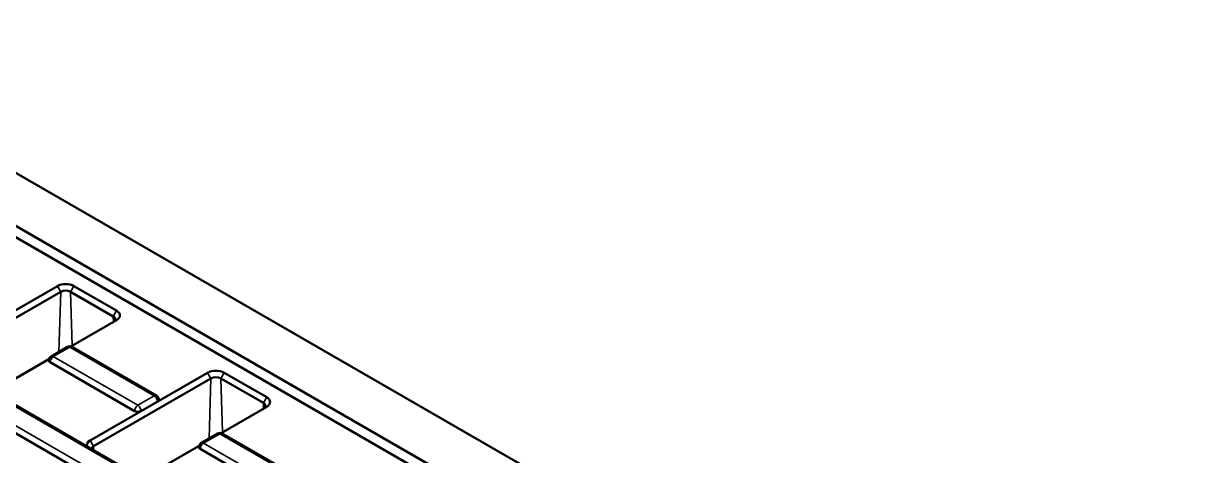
# Model space of a CAD drawing. Header units: millimetres. Extents: x 0 to 3089, y -40 to 1485.
# Drawn here: x 290.1 to 544.6, y 368.3 to 461.4 of the extents above; entities that cross this region are included whole.
import ezdxf

# ---------------------------------------------------------------- set-up
doc = ezdxf.new("R2010")
doc.units = ezdxf.units.MM
doc.header["$LTSCALE"] = 2.5
doc.layers.add('Sichtbar (ISO)', color=7, linetype='Continuous', lineweight=50)
doc.layers.add('Sichtbar schmal (ISO)', color=7, linetype='Continuous', lineweight=35)

msp = doc.modelspace()

# ---------------------------------------------------------------- linework, layer by layer
at = {"layer": 'Sichtbar (ISO)'}
for p, q in [((544.64, 281.255), (191.086, 485.379)), ((181.187, 479.664), (534.74, 275.54)), ((533.68, 273.703), (180.126, 477.827)), ((154.198, 456.596), (495.907, 259.31)), ((491.165, 255.995), (149.455, 453.281)), ((297.417, 404.801), (272.138, 390.207)), ((310.145, 399.494), (300.953, 404.801)), ((298.125, 403.577), (272.846, 388.982)), ((309.438, 398.269), (300.246, 403.577)), ((300.328, 391.785), (310.145, 397.453)), ((299.569, 391.685), (296.034, 389.644)), ((300.569, 391.685), (318.777, 381.173)), ((284.866, 382.858), (295.568, 389.036)), ((314.034, 377.857), (295.826, 388.369)), ((329.768, 386.124), (304.489, 371.529)), ((330.475, 384.899), (305.196, 370.304)), ((341.788, 379.592), (332.596, 384.899)), ((342.496, 380.817), (333.303, 386.124)), ((332.678, 373.107), (342.496, 378.776)), ((331.919, 373.008), (328.384, 370.966)), ((332.919, 373.008), (351.127, 362.495)), ((317.216, 364.181), (327.918, 370.359)), ((346.385, 359.18), (328.177, 369.692))]:
    msp.add_line(p, q, dxfattribs=at)
for centre, start, end in [((296.534, 388.778), 120, 180), ((300.069, 390.819), 60, 120), ((318.277, 380.306), 0, 60), ((332.419, 372.142), 60, 120), ((328.884, 370.1), 120, 180)]:
    msp.add_arc(centre, 1, start, end, dxfattribs=at)
for centre, major_axis, start_param, end_param in [((299.185, 403.781), (-2.5, 0), 3.9269908, 5.4977871), ((299.185, 402.964), (-1.5, 0), 3.9269908, 5.4977871), ((308.378, 397.657), (1.5, 0), 5.4977871, 7.0685835), ((308.378, 398.474), (2.5, 0), 5.4977871, 7.0685835), ((296.534, 388.778), (-1, 0), 0, 0.7853982), ((331.535, 385.103), (-2.5, 0), 3.9269908, 5.4977871), ((331.535, 384.287), (-1.5, 0), 3.9269908, 5.4977871), ((318.277, 380.306), (1, 0), 5.4977871, 6.2831853), ((340.728, 378.98), (1.5, 0), 5.4977871, 7.0685835), ((340.728, 379.796), (2.5, 0), 5.4977871, 7.0685835), ((314.742, 378.265), (-1, 0), 0.7853982, 2.3561945), ((306.256, 370.509), (-2.5, 0), 5.4977871, 6.4846754), ((306.256, 369.692), (-1.5, 0), 5.4977871, 6.3071644), ((328.884, 370.1), (-1, 0), 0, 0.7853982)]:
    msp.add_ellipse(centre, major_axis=major_axis, ratio=0.5773503, start_param=start_param, end_param=end_param, dxfattribs=at)
at = {"layer": 'Sichtbar schmal (ISO)'}
for p, q in [((495.407, 259.261), (153.698, 456.547)), ((491.872, 257.22), (150.162, 454.506)), ((298.125, 403.577), (297.417, 404.801)), ((300.246, 403.577), (300.953, 404.801)), ((298.125, 403.577), (297.726, 390.621)), ((300.246, 403.577), (300.604, 391.944)), ((309.438, 398.269), (310.145, 399.494)), ((309.438, 398.269), (309.475, 397.067)), ((296.534, 389.594), (300.069, 391.635)), ((314.742, 379.082), (296.534, 389.594)), ((318.277, 381.123), (300.069, 391.635)), ((330.475, 384.899), (329.768, 386.124)), ((330.475, 384.899), (330.076, 371.943)), ((332.596, 384.899), (333.303, 386.124)), ((332.596, 384.899), (332.954, 373.267)), ((318.277, 381.123), (314.742, 379.082)), ((341.788, 379.592), (342.496, 380.817)), ((341.788, 379.592), (341.825, 378.389)), ((328.884, 370.917), (332.419, 372.958)), ((350.627, 362.446), (332.419, 372.958)), ((304.489, 371.529), (305.196, 370.304)), ((305.196, 370.304), (305.169, 369.433)), ((347.092, 360.404), (328.884, 370.917))]:
    msp.add_line(p, q, dxfattribs=at)
for centre, major_axis, start_param, end_param in [((296.534, 388.778), (0.5, 0.866), 0.7853982, 2.3561945), ((296.534, 388.778), (-0.5, 0.866), 5.4977871, 6.2831853), ((300.069, 390.819), (-0.5, 0.866), 5.4977871, 6.2831853), ((300.069, 390.819), (0.5, 0.866), 0, 0.7853982), ((318.277, 380.306), (0.5, 0.866), 0, 0.7853982), ((318.277, 380.306), (-0.5, 0.866), 3.9269908, 5.4977871), ((314.742, 378.265), (-0.5, -0.866), 3.9269908, 5.4977871), ((314.742, 378.265), (-0.5, 0.866), 3.9269908, 5.4977871), ((332.419, 372.142), (-0.5, 0.866), 5.4977871, 6.2831853), ((332.419, 372.142), (0.5, 0.866), 0, 0.7853982), ((328.884, 370.1), (0.5, 0.866), 0.7853982, 2.3561945), ((328.884, 370.1), (-0.5, 0.866), 5.4977871, 6.2831853)]:
    msp.add_ellipse(centre, major_axis=major_axis, ratio=0.5773503, start_param=start_param, end_param=end_param, dxfattribs=at)

doc.saveas('drawing.dxf')
